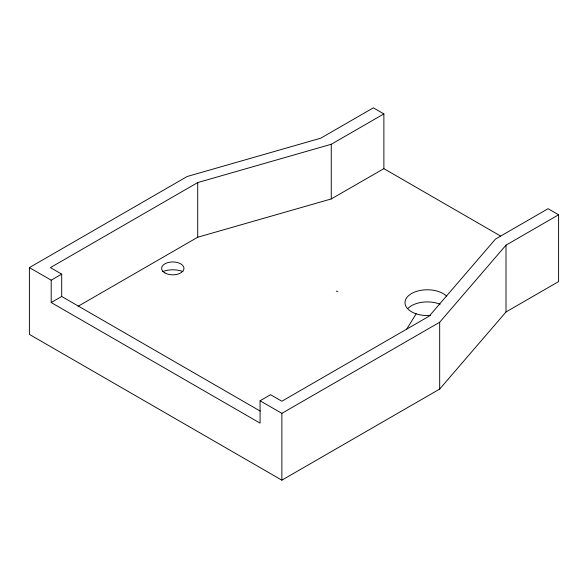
<?xml version="1.0" encoding="UTF-8"?>
<svg xmlns="http://www.w3.org/2000/svg" width="588" height="588" viewBox="0 0 588 588"><rect width="100%" height="100%" fill="white"/><g stroke="black" fill="none" stroke-linecap="round" stroke-linejoin="round"><path stroke-width="0.88" d="M406.609 329.295L416.157 313.816M29.4 267.591L51.2 280.182L51.2 302.541L260.072 423.132L260.072 400.773L281.873 413.357L439.677 322.253L506.003 245.152L558.6 214.782L558.6 281.593L506.003 311.963L439.677 389.065L281.873 480.168L29.4 334.403L29.4 267.591L187.197 176.488L320.747 138.195L373.343 107.832L383.876 113.91L383.876 168.653L500.476 235.972M383.876 113.91L331.264 144.273L197.715 182.567L50.414 267.606L61.696 274.126L61.696 296.477L260.249 411.108M51.2 280.182L61.696 274.126M51.2 302.541L61.696 296.477M78.13 306.267L197.715 237.229L331.264 198.935L383.876 168.653M260.072 400.773L270.568 394.717L281.85 401.229L429.152 316.182L495.478 239.081L548.067 208.703L558.6 214.782M336.307 291.192L337.857 291.391M506.003 245.152L506.003 311.963M439.677 322.253L439.677 389.065M331.264 144.273L331.264 198.935M281.873 413.357L281.873 480.168M197.715 182.567L197.715 237.229M162.611 271.553A18.596 10.738 0 0 1 182.875 271.516M407.991 308.355A22.315 12.885 0 0 1 440.111 304.239M430.644 315.396A22.315 12.877 0 0 1 405.838 306.157A22.315 12.877 0 0 1 418.649 290.795A22.315 12.877 0 0 1 446.645 296.22M164.912 272.95A11.157 6.439 0 0 0 183.574 270.061A11.157 6.439 0 0 0 169.91 262.167A11.157 6.439 0 0 0 164.912 272.95"/></g></svg>
